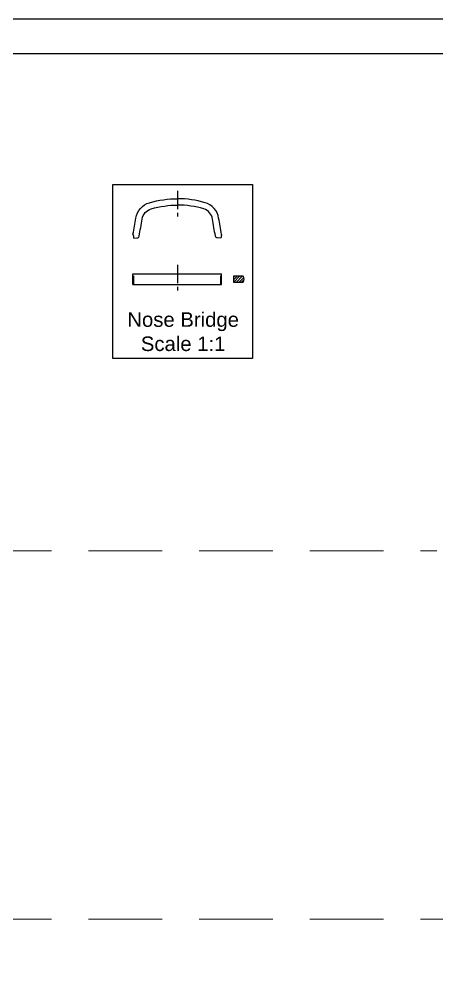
# Model space of a CAD drawing. Header units: millimetres. Extents: x 1186 to 2336, y 1181 to 1549.
# Drawn here: x 2056.5 to 2128.4, y 1384.4 to 1548.8 of the extents above; entities that cross this region are included whole.
import ezdxf

# ---------------------------------------------------------------- set-up
doc = ezdxf.new("R2010")
doc.units = ezdxf.units.MM
for name, pattern in [('CENTER', [50.8, 31.75, -6.35, 6.35, -6.35]), ('HIDDEN', [9.525, 6.35, -3.175]), ('HIDDEN2', [0.1875, 0.125, -0.0625])]:
    doc.linetypes.add(name, pattern=pattern)
doc.layers.add('Hidden Line', color=1, linetype='HIDDEN2')
doc.layers.add('绘图层', color=7, linetype='Continuous', lineweight=15)
doc.styles.add('宋体', font='SimSun.ttf')

msp = doc.modelspace()

# ---------------------------------------------------------------- hatches: boundary and pattern name
at = {"lineweight": 9}
h = msp.add_hatch(dxfattribs=at)
h.set_pattern_fill('ANSI31', color=1, scale=0.1, style=0)
h.set_pattern_definition([(45, (-435.20322, 5116.57067), (-0.224506403, 0.224506403), [])])
h.paths.add_polyline_path([(2095.04796, 1503.60436, 0.271679381), (2095.04796, 1504.60436), (2093.3838, 1504.60436), (2093.3838, 1503.60436)])

# ---------------------------------------------------------------- linework, layer by layer
for p, q in [((2331.48056, 1542.83599), (1922.22506, 1542.83599)), ((2076.06558, 1503.20436), (2076.06558, 1505.00436)), ((2091.33336, 1503.20436), (2091.33336, 1505.00436))]:
    msp.add_line(p, q)
at = {"color": 1, "linetype": 'HIDDEN', "lineweight": 9, "ltscale": 2}
for p, q in [((1935.04268, 1457.35788), (2128.38904, 1457.35788)), ((1935.04268, 1394.01402), (2331.48056, 1394.01402))]:
    msp.add_line(p, q, dxfattribs=at)
for points in [[(2335.5186, 1251.83599), (2335.5186, 1548.83599), (1915.5186, 1548.83599), (1915.5186, 1251.83599)], [(2072.58912, 1520.38491), (2096.63589, 1520.38491), (2096.63589, 1490.43355), (2072.58912, 1490.43355)]]:
    msp.add_lwpolyline(points, close=True)
at = {"color": 2, "linetype": 'CENTER', "ltscale": 0.1}
for points in [[(2083.75311, 1519.30452), (2083.75311, 1514.86667)], [(2083.75311, 1506.58634), (2083.75311, 1501.62238)]]:
    msp.add_lwpolyline(points, dxfattribs=at)
for points in [[(2076.06558, 1511.85313, 0.008254684), (2076.57104, 1514.62042, -0.289956585), (2078.92178, 1517.25464, -0.071317287), (2083.76234, 1517.94595)], [(2091.33336, 1511.80679, -0.008393345), (2090.81863, 1514.62042, 0.289956585), (2088.4679, 1517.25464, 0.073320703), (2083.76234, 1517.94595)], [(2076.20299, 1511.16705), (2076.75209, 1511.19859, 0.341084985), (2077.1213, 1511.51901, 0.008608203), (2077.65727, 1514.44168, -0.289956585), (2079.22443, 1516.19783, -0.0714253), (2083.76274, 1516.84698, -0.069694241)], [(2091.20612, 1511.16598), (2090.6384, 1511.19859, -0.341084985), (2090.26919, 1511.51901, -0.008608203), (2089.73322, 1514.44168, 0.298238949), (2088.26606, 1516.19783, 0.071969164), (2083.76274, 1516.84698, 0.069694241)], [(2076.06558, 1511.85313, -0.011841038), (2076.20299, 1511.16705, -0.011841038)], [(2091.33336, 1511.80679, 0.01105596), (2091.20612, 1511.16598)]]:
    msp.add_lwpolyline(points, format="xyb")
for points in [[(2076.06558, 1505.00436), (2091.33336, 1505.00436)], [(2076.06558, 1503.20436), (2091.33336, 1503.20436)]]:
    msp.add_lwpolyline(points)
msp.add_lwpolyline([(2095.04796, 1504.60436), (2093.3838, 1504.60436), (2093.3838, 1503.60436), (2095.04796, 1503.60436, 0.271679381)], format="xyb", close=True)
at = {"layer": 'Hidden Line', "ltscale": 12}
for p, q in [((2076.20299, 1503.20436), (2076.20299, 1505.00436)), ((2091.20612, 1503.20436), (2091.20612, 1505.00436))]:
    msp.add_line(p, q, dxfattribs=at)

# ---------------------------------------------------------------- texts
at = {"layer": '绘图层', "color": 4, "linetype": 'ByBlock', "lineweight": 9, "insert": (2084.70611, 1495.05651), "char_height": 2.5, "width": 31.5629841, "attachment_point": 5, "style": '宋体'}
msp.add_mtext('{\\fArial|b0|i0|c0|p34;Nose Bridge\\PScale 1:1}', dxfattribs=at)

doc.saveas('drawing.dxf')
